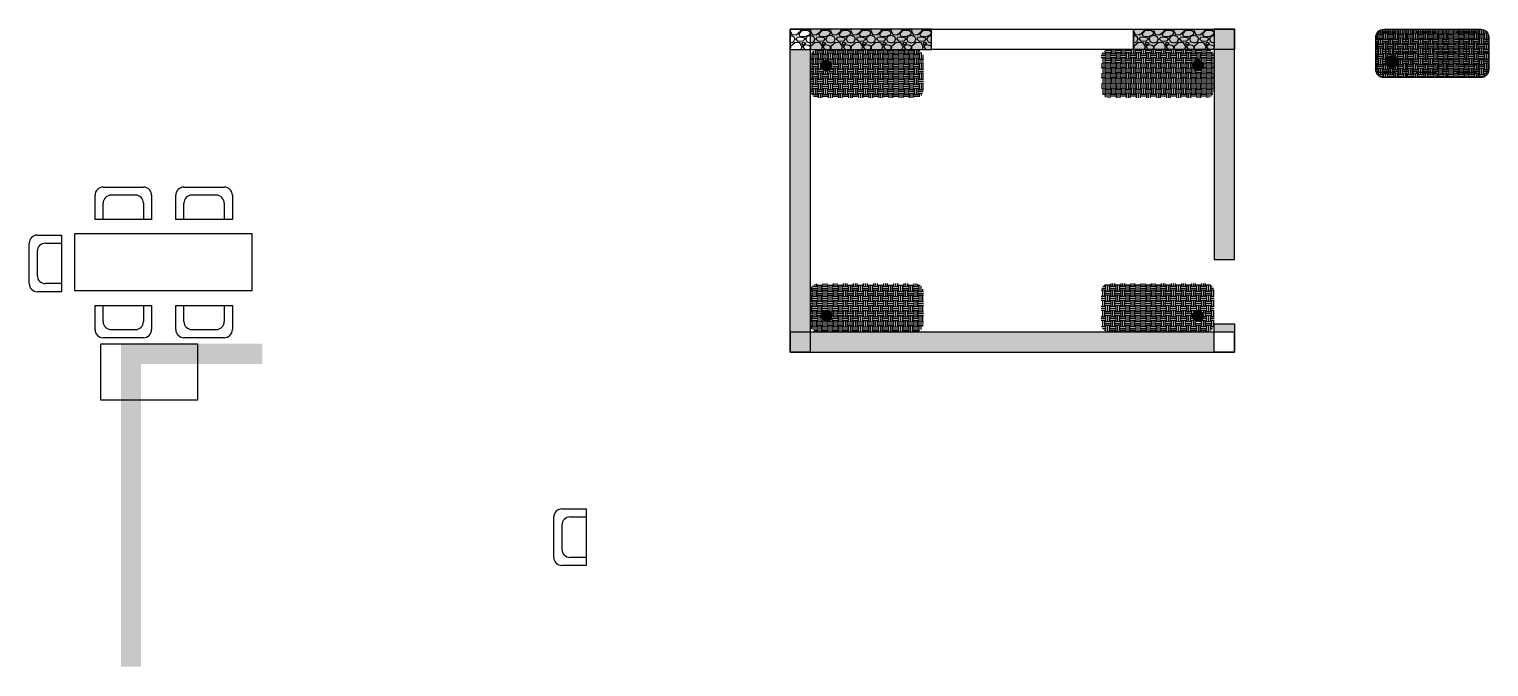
# Model space of a CAD drawing. Header units: centimetres. Extents: x -88 to 1718, y -338 to 452.
import ezdxf

# ---------------------------------------------------------------- set-up
doc = ezdxf.new("R2010")
doc.units = ezdxf.units.CM
doc.header["$MEASUREMENT"] = 0
pattern_1 = [(228.012788, (829.22, 390.5), (-8, -9), [0.134536, -13.319088]), (184.969741, (829.13, 390.4), (12, 1), [0.230868, -22.8559248]), (132.510447, (828.9, 390.38), (10, -11), [0.162788, -16.1160326]), (267.273689, (828.51, 390.13), (1, 20), [0.210238, -20.813558]), (292.833654, (828.5, 389.92), (-5, 12), [0.206155, -20.4093731]), (357.273689, (828.58, 389.73), (-20, 1), [0.210238, -20.813558]), (37.6942405, (828.79, 389.72), (-13, -10), [0.278029, -27.5248485]), (72.2553284, (829.01, 389.89), (7, 22), [0.262488, -25.9863215]), (121.429566, (829.09, 390.14), (-8, 13), [0.21095, -20.8840731]), (175.236358, (828.98, 390.32), (11, -1), [0.240832, -11.8007626]), (222.397438, (828.74, 390.34), (-12, -11), [0.311448, -30.833375]), (138.814075, (829.5, 390.12), (-7, 6), [0.106301, -10.5238448]), (171.469234, (829.42, 390.19), (13, -2), [0.202237, -20.0215114]), (225, (829.22, 390.22), (-1e-16, -1), [0.141421, -1.2727926]), (203.19859, (829.15, 390.34), (5, 2), [0.076158, -7.5396151]), (291.80141, (829.08, 390.31), (-1, 3), [0.107703, -5.2774618]), (30.963757, (829.12, 390.21), (3, 2), [0.174929, -5.6560229]), (161.56505, (829.27, 390.3), (2, -1), [0.126491, -3.0357867]), (16.38954, (828.5, 390.31), (10, 3), [0.1772, -17.5428451]), (70.346176, (828.67, 390.36), (-4, -11), [0.148661, -14.7174077]), (293.19859, (829.27, 390.5), (-2, 5), [0.152315, -7.4634581]), (343.61046, (829.33, 390.36), (-10, 3), [0.1772, -17.5428451]), (339.443955, (828.5, 389.69), (-5, 2), [0.17088, -8.3731237]), (294.77514, (828.66, 389.63), (-5, 11), [0.143178, -14.174643]), (66.80141, (829.28, 389.5), (2, 5), [0.152315, -7.4634581]), (17.354025, (829.34, 389.64), (-13, -4), [0.167631, -16.5954236]), (69.443955, (828.79, 389.5), (-2, -5), [0.08544, -8.4585637]), (101.309932, (829.22, 389.5), (-1, 4), [0.05099, -5.0480295]), (165.963757, (829.21, 389.55), (3, -1), [0.206155, -3.9169506]), (186.009006, (829.01, 389.6), (10, 1), [0.19105, -18.9139232]), (303.690068, (829.12, 390.12), (-1, 2), [0.144222, -3.4613293]), (353.1572266, (829.2, 390), (17, -2), [0.251794, -24.9275626]), (60.945396, (829.45, 389.97), (-4, -7), [0.102956, -10.1926741]), (90, (829.5, 390.06), (-1, 1), [0.06, -0.94]), (120.256437, (828.99, 389.63), (4, -7), [0.138924, -13.75352]), (48.012788, (828.92, 389.75), (8, 9), [0.269072, -13.184552]), (0, (829.1, 389.95), (1, 1), [0.26, -0.74]), (325.304846, (829.36, 389.95), (10, -7), [0.158114, -15.6532743]), (254.054604, (829.49, 389.86), (-1, -4), [0.145602, -7.1345079]), (207.6459754, (829.45, 389.72), (-19, -10), [0.237065, -23.4694742]), (175.426079, (829.24, 389.61), (-13, 1), [0.250799, -24.8290734])]
pattern_2 = [(228.0127875, (0.72, 1), (-8, -9), [0.134536, -13.31908805]), (184.9697407, (0.63, 0.9), (12, 1), [0.230868, -22.85592476]), (132.510447, (0.4, 0.88), (10, -11), [0.162788, -16.1160326]), (267.273689, (0.01, 0.63), (1, 20), [0.210238, -20.81355804]), (292.833654, (0, 0.42), (-5, 12), [0.206155, -20.4093731]), (357.273689, (0.08, 0.23), (-20, 1), [0.210238, -20.81355804]), (37.6942405, (0.29, 0.22), (-13, -10), [0.278029, -27.52484855]), (72.2553284, (0.51, 0.39), (7, 22), [0.262488, -25.9863215]), (121.4295656, (0.59, 0.64), (-8, 13), [0.21095, -20.8840731]), (175.236358, (0.48, 0.82), (11, -1), [0.240832, -11.8007626]), (222.3974378, (0.24, 0.84), (-12, -11), [0.311448, -30.833375]), (138.814075, (1, 0.62), (-7, 6), [0.106301, -10.5238448]), (171.4692344, (0.92, 0.69), (13, -2), [0.202237, -20.0215114]), (225, (0.72, 0.72), (-1e-16, -1), [0.141421, -1.27279256]), (203.198591, (0.65, 0.84), (5, 2), [0.076158, -7.5396151]), (291.80141, (0.58, 0.81), (-1, 3), [0.107703, -5.2774618]), (30.963757, (0.62, 0.71), (3, 2), [0.174929, -5.6560229]), (161.56505, (0.77, 0.8), (2, -1), [0.126491, -3.03578666]), (16.3895403, (0, 0.81), (10, 3), [0.1772, -17.54284515]), (70.346176, (0.17, 0.86), (-4, -11), [0.148661, -14.71740775]), (293.198591, (0.77, 1), (-2, 5), [0.152315, -7.4634581]), (343.6104597, (0.83, 0.86), (-10, 3), [0.1772, -17.54284515]), (339.443955, (0, 0.19), (-5, 2), [0.17088, -8.37312375]), (294.7751406, (0.16, 0.13), (-5, 11), [0.143178, -14.17464306]), (66.801409, (0.78, 0), (2, 5), [0.152315, -7.4634581]), (17.3540246, (0.84, 0.14), (-13, -4), [0.167631, -16.5954236]), (69.443955, (0.29, 0), (-2, -5), [0.08544, -8.45856375]), (101.309932, (0.72, 0), (-1, 4), [0.05099, -5.0480295]), (165.963757, (0.71, 0.05), (3, -1), [0.206155, -3.9169506]), (186.009006, (0.51, 0.1), (10, 1), [0.19105, -18.9139232]), (303.690068, (0.62, 0.62), (-1, 2), [0.144222, -3.4613293]), (353.1572266, (0.7, 0.5), (17, -2), [0.251794, -24.9275626]), (60.945396, (0.95, 0.47), (-4, -7), [0.102956, -10.19267414]), (90, (1, 0.56), (-1, 1), [0.06, -0.94]), (120.256437, (0.49, 0.13), (4, -7), [0.138924, -13.75352]), (48.0127875, (0.42, 0.25), (8, 9), [0.269072, -13.18455205]), (0, (0.6, 0.45), (1, 1), [0.26, -0.74]), (325.3048465, (0.86, 0.45), (10, -7), [0.158114, -15.6532743]), (254.054604, (0.99, 0.36), (-1, -4), [0.145602, -7.1345079]), (207.6459754, (0.95, 0.22), (-19, -10), [0.237065, -23.4694742]), (175.4260787, (0.74, 0.11), (-13, 1), [0.250799, -24.8290734])]
pattern_3 = [(228.0128, (846.5, 414.5), (-200, -225), [3.3634, -332.9772]), (184.96974, (844.25, 412), (300, 25), [5.7717, -571.3981]), (132.51045, (838.5, 411.5), (250, -275), [4.0697, -402.9008]), (267.27369, (828.75, 405.25), (25, 500), [5.25595, -520.33895]), (292.83365, (828.5, 400), (-125, 300), [5.1539, -510.23433]), (357.27369, (830.5, 395.25), (-500, 25), [5.25595, -520.33895]), (37.69424, (835.75, 395), (-325, -250), [6.95072, -688.1212]), (72.25533, (841.25, 399.25), (175, 550), [6.5622, -649.65804]), (121.42957, (843.25, 405.5), (-200, 325), [5.27375, -522.10183]), (175.23636, (840.5, 410), (275, -25), [6.0208, -295.01906]), (222.39744, (834.5, 410.5), (-300, -275), [7.7862, -770.83438]), (138.81407, (853.5, 405), (-175, 150), [2.6575, -263.0961]), (171.46923, (851.5, 406.75), (325, -50), [5.0559, -500.5378]), (225, (846.5, 407.5), (-3e-15, -25), [3.5355, -31.8198]), (203.1986, (844.75, 410.5), (125, 50), [1.90395, -188.4904]), (291.8014, (843, 409.75), (-25, 75), [2.6926, -131.93655]), (30.96376, (844, 407.25), (75, 50), [4.3732, -141.4006]), (161.565, (847.75, 409.5), (50, -25), [3.1623, -75.8947]), (16.38954, (828.5, 409.75), (250, 75), [4.43, -438.57113]), (70.34618, (832.75, 411), (-100, -275), [3.7165, -367.9352]), (293.1986, (847.75, 414.5), (-50, 125), [3.8079, -186.58645]), (343.61046, (849.25, 411), (-250, 75), [4.43, -438.57113]), (339.44395, (828.5, 394.25), (-125, 50), [4.272, -209.3281]), (294.77514, (832.5, 392.75), (-125, 275), [3.57945, -354.3661]), (66.8014, (848, 389.5), (50, 125), [3.8079, -186.58645]), (17.35402, (849.5, 393), (-325, -100), [4.1908, -414.8856]), (69.44395, (835.75, 389.5), (-50, -125), [2.136, -211.4641]), (101.3099, (846.5, 389.5), (-25, 100), [1.27475, -126.2007]), (165.9638, (846.25, 390.75), (75, -25), [5.1539, -97.9238]), (186.009, (841.25, 392), (250, 25), [4.77625, -472.8481]), (303.6901, (844, 405), (-25, 50), [3.60555, -86.5332]), (353.15723, (846, 402), (425, -50), [6.29485, -623.18907]), (60.9454, (852.25, 401.25), (-100, -175), [2.5739, -254.81685]), (90, (853.5, 403.5), (-25, 25), [1.5, -23.5]), (120.25644, (840.75, 392.75), (100, -175), [3.4731, -343.838]), (48.0128, (839, 395.75), (200, 225), [6.7268, -329.6138]), (0, (843.5, 400.75), (25, 25), [6.5, -18.5]), (325.30485, (850, 400.75), (250, -175), [3.95285, -391.33186]), (254.0546, (853.25, 398.5), (-25, -100), [3.64005, -178.3627]), (207.64598, (852.25, 395), (-475, -250), [5.9266, -586.73685]), (175.42608, (847, 392.25), (-325, 25), [6.26997, -620.72684])]

# ---------------------------------------------------------------- blocks, each defined once
blk = doc.blocks.new('*U2')
h = blk.add_hatch()
h.set_pattern_fill('EARTH', color=256, scale=25)
h.set_pattern_definition([(0, (-750, -2.5), (6.25, 6.25), [6.25, -6.25]), (0, (-750, -0.156), (6.25, 6.25), [6.25, -6.25]), (0, (-750, 2.1875), (6.25, 6.25), [6.25, -6.25]), (90, (-749.219, 2.969), (-6.25, 6.25), [6.25, -6.25]), (90, (-746.875, 2.969), (-6.25, 6.25), [6.25, -6.25]), (90, (-744.531, 2.969), (-6.25, 6.25), [6.25, -6.25])])
h.paths.add_polyline_path([(140, 50, 0.414214), (130, 60), (10, 60, 0.414214), (0, 50), (0, 10, 0.414214), (10, 0), (130, 0, 0.414214), (140, 10)])
h.paths.add_polyline_path([(27.5, 20, -1), (12.5, 20, -1)], flags=16)
h.paths.add_polyline_path([(22.5, 20, -1), (17.5, 20, -1)], flags=0)
h = blk.add_hatch(color=256)
h.dxf.hatch_style = 1
h.set_gradient(color1=(0, 0, 255), color2=(255, 255, 0), name='SPHERICAL')
h.paths.add_polyline_path([(12.5, 20, 1), (27.5, 20, 1)])
h.paths.add_polyline_path([(22.5, 20, -1), (17.5, 20, -1)], flags=16)
h = blk.add_hatch()
h.set_pattern_fill('ANSI32', color=256)
h.paths.add_polyline_path([(22.5, 20, 1), (17.5, 20, 1)])
blk.add_circle((20, 20), 2.5)
blk = doc.blocks.new('*U16')
for p, q in [((35.5, 128), (85.5, 128)), ((135.5, 128), (185.5, 128)), ((25.5, 88), (25.5, 118)), ((75.5, 118), (45.5, 118)), ((95.5, 118), (95.5, 88)), ((125.5, 88), (125.5, 118)), ((175.5, 118), (145.5, 118)), ((195.5, 118), (195.5, 88)), ((35.5, 88), (35.5, 108)), ((85.5, 108), (85.5, 88)), ((135.5, 88), (135.5, 108)), ((185.5, 108), (185.5, 88)), ((95.5, 88), (25.5, 88)), ((195.5, 88), (125.5, 88)), ((-56, 8.5), (-56, 58.5)), ((-46, 68.5), (-16, 68.5)), ((-36, 58.5), (-16, 58.5)), ((-16, 68.5), (-16, -1.5)), ((-46, 48.5), (-46, 18.5)), ((-16, 8.5), (-36, 8.5)), ((-16, -1.5), (-46, -1.5)), ((25.5, -18.5), (95.5, -18.5)), ((25.5, -48.5), (25.5, -18.5)), ((35.5, -38.5), (35.5, -18.5)), ((85.5, -18.5), (85.5, -38.5)), ((95.5, -18.5), (95.5, -48.5)), ((125.5, -18.5), (195.5, -18.5)), ((125.5, -48.5), (125.5, -18.5)), ((135.5, -38.5), (135.5, -18.5)), ((185.5, -18.5), (185.5, -38.5)), ((195.5, -18.5), (195.5, -48.5)), ((45.5, -48.5), (75.5, -48.5)), ((145.5, -48.5), (175.5, -48.5)), ((85.5, -58.5), (35.5, -58.5)), ((185.5, -58.5), (135.5, -58.5)), ((603.5, -270.5), (633.5, -270.5)), ((633.5, -270.5), (633.5, -340.5)), ((593.5, -330.5), (593.5, -280.5)), ((613.5, -280.5), (633.5, -280.5)), ((603.5, -290.5), (603.5, -320.5)), ((633.5, -340.5), (603.5, -340.5)), ((633.5, -330.5), (613.5, -330.5))]:
    blk.add_line(p, q)
blk.add_lwpolyline([(0, 0), (220, 0), (220, 70), (0, 70)], close=True)
for centre, start, end in [((35.5, 118), 90, 180), ((85.5, 118), 0, 90), ((135.5, 118), 90, 180), ((185.5, 118), 0, 90), ((45.5, 108), 90, 180), ((75.5, 108), 0, 90), ((145.5, 108), 90, 180), ((175.5, 108), 0, 90), ((-46, 58.5), 90, 180), ((-36, 48.5), 90, 180), ((-36, 18.5), 180, 270), ((-46, 8.5), 180, 270), ((35.5, -48.5), 180, 270), ((45.5, -38.5), 180, 270), ((75.5, -38.5), 270, 0), ((85.5, -48.5), 270, 0), ((135.5, -48.5), 180, 270), ((145.5, -38.5), 180, 270), ((175.5, -38.5), 270, 0), ((185.5, -48.5), 270, 0), ((603.5, -280.5), 90, 180), ((613.5, -290.5), 90, 180), ((613.5, -320.5), 180, 270), ((603.5, -330.5), 180, 270)]:
    blk.add_arc(centre, 10, start, end)

msp = doc.modelspace()

# ---------------------------------------------------------------- hatches: boundary and pattern name
h = msp.add_hatch()
h.set_pattern_fill('GRAVEL', color=256)
h.set_pattern_definition(pattern_1)
h.paths.add_polyline_path([(1028.5, 427), (1028.5, 452), (878.5, 452), (878.5, 427)])
h.paths.add_polyline_path([(853.5, 77), (878.5, 77), (878.5, 427), (853.5, 427)])
h.paths.add_polyline_path([(1278.5, 452), (1278.5, 427), (1378.5, 427), (1378.5, 452)])
h.paths.add_polyline_path([(1403.5, 452), (1378.5, 452), (1378.5, 167), (1403.5, 167)])
h = msp.add_hatch()
h.set_pattern_fill('GRAVEL', color=256)
h.set_pattern_definition(pattern_1)
h.paths.add_polyline_path([(853.5, 452), (853.5, 427), (878.5, 427), (878.5, 452)], flags=17)
h.paths.add_polyline_path([(878.5, 452), (853.5, 452), (853.5, 52), (878.5, 52)])
h.paths.add_polyline_path([(853.5, 77), (853.5, 52), (1378.5, 52), (1378.5, 77)])
h.paths.add_polyline_path([(1403.5, 52), (1403.5, 77), (1378.5, 77), (1378.5, 52)], flags=17)
h.paths.add_polyline_path([(1378.5, 87), (1378.5, 52), (1403.5, 52), (1403.5, 87)])
h.paths.add_polyline_path([(1403.5, 427), (1378.5, 427), (1378.5, 167), (1403.5, 167)])
h.paths.add_polyline_path([(1403.5, 452), (1378.5, 452), (1378.5, 427), (1403.5, 427)], flags=17)
h.paths.add_polyline_path([(1278.5, 452), (1278.5, 427), (1403.5, 427), (1403.5, 452)])
h = msp.add_hatch()
h.set_pattern_fill('GRAVEL', color=256, scale=25)
h.set_pattern_definition(pattern_3)
h.paths.add_polyline_path([(878.5, 452), (853.5, 452), (853.5, 427), (878.5, 427)])
h = msp.add_hatch()
h.set_pattern_fill('GRAVEL', color=256, scale=25)
h.set_pattern_definition(pattern_3)
h.paths.add_polyline_path([(878.5, 452), (878.5, 427), (1028.5, 427), (1028.5, 452)])
h = msp.add_hatch()
h.set_pattern_fill('GRAVEL', color=256)
h.set_pattern_definition(pattern_1)
h.paths.add_polyline_path([(878.5, 452), (878.5, 427), (1028.5, 427), (1028.5, 452)])
h = msp.add_hatch()
h.set_pattern_fill('GRAVEL', color=256, scale=25)
h.set_pattern_definition(pattern_3)
h.paths.add_polyline_path([(1278.5, 452), (1278.5, 427), (1378.5, 427), (1378.5, 452)])
h = msp.add_hatch()
h.set_pattern_fill('GRAVEL', color=256)
h.set_pattern_definition(pattern_2)
h.paths.add_polyline_path([(1378.5, 167), (1403.5, 167), (1403.5, 452), (1378.5, 452)])
h = msp.add_hatch()
h.set_pattern_fill('EARTH', color=256)
h.set_pattern_definition([(0, (828.5, 389.5), (0.25, 0.25), [0.25, -0.25]), (0, (828.5, 389.59375), (0.25, 0.25), [0.25, -0.25]), (0, (828.5, 389.6875), (0.25, 0.25), [0.25, -0.25]), (90, (828.53125, 389.71875), (-0.25, 0.25), [0.25, -0.25]), (90, (828.625, 389.71875), (-0.25, 0.25), [0.25, -0.25]), (90, (828.71875, 389.71875), (-0.25, 0.25), [0.25, -0.25])])
h.paths.add_polyline_path([(1588.5, 452, 0.414214), (1578.5, 442), (1578.5, 402, 0.414214), (1588.5, 392), (1708.5, 392, 0.414214), (1718.5, 402), (1718.5, 442, 0.414214), (1708.5, 452)])
h.paths.add_polyline_path([(1606, 412, -1), (1591, 412, -1)], flags=16)
h = msp.add_hatch()
h.set_pattern_fill('EARTH', color=256, scale=100)
h.set_pattern_definition([(0, (828.5, 389.5), (25, 25), [25, -25]), (0, (828.5, 398.875), (25, 25), [25, -25]), (0, (828.5, 408.25), (25, 25), [25, -25]), (90, (831.625, 411.375), (-25, 25), [25, -25]), (90, (841, 411.375), (-25, 25), [25, -25]), (90, (850.375, 411.375), (-25, 25), [25, -25])])
h.paths.add_polyline_path([(1588.5, 452, 0.414214), (1578.5, 442), (1578.5, 402, 0.414214), (1588.5, 392), (1708.5, 392, 0.414214), (1718.5, 402), (1718.5, 442, 0.414214), (1708.5, 452)])
h.paths.add_polyline_path([(1606, 412, -1), (1591, 412, -1)], flags=16)
h = msp.add_hatch()
h.set_pattern_fill('GRAVEL', color=256)
h.set_pattern_definition(pattern_2)
h.paths.add_polyline_path([(853.5, 52), (878.5, 52), (878.5, 427), (853.5, 427)])
h = msp.add_hatch()
h.set_pattern_fill('GRAVEL', color=256)
h.set_pattern_definition(pattern_2)
h.paths.add_polyline_path([(853.5, 52), (878.5, 52), (878.5, 427), (853.5, 427)])
h = msp.add_hatch()
h.set_pattern_fill('GRAVEL', color=256, scale=25)
h.set_pattern_definition(pattern_3)
h.paths.add_polyline_path([(878.5, 427), (853.5, 427), (853.5, 77), (878.5, 77)])
h.paths.add_polyline_path([(1403.5, 427), (1378.5, 427), (1378.5, 167), (1403.5, 167)])
h.paths.add_polyline_path([(853.5, 77), (853.5, 52), (878.5, 52), (878.5, 77)], flags=16)
h.paths.add_polyline_path([(853.5, 77), (853.5, 52), (1378.5, 52), (1378.5, 77)], flags=17)
h.paths.add_polyline_path([(853.5, 77), (853.5, 52), (1403.5, 52), (1403.5, 77)])
h.paths.add_polyline_path([(1378.5, 87), (1378.5, 52), (1403.5, 52), (1403.5, 87)])
h = msp.add_hatch()
h.set_pattern_fill('GRAVEL', color=256)
h.set_pattern_definition(pattern_2)
h.paths.add_polyline_path([(200, 62.5), (50, 62.5), (50, 37.5), (200, 37.5)])
h.paths.add_polyline_path([(50, 62.5), (25, 62.5), (25, 37.5), (50, 37.5)])
h.paths.add_polyline_path([(50, 37.5), (25, 37.5), (25, -337.5), (50, -337.5)])

# ---------------------------------------------------------------- linework, layer by layer
for points in [[(853.5, 427), (1028.5, 427), (1028.5, 452), (853.5, 452)], [(853.5, 452), (878.5, 452), (878.5, 52), (853.5, 52)], [(1028.5, 452), (1278.5, 452), (1278.5, 427), (1028.5, 427)], [(1278.5, 452), (1403.5, 452), (1403.5, 427), (1278.5, 427)], [(1403.5, 452), (1378.5, 452), (1378.5, 167), (1403.5, 167)], [(853.5, 52), (1403.5, 52), (1403.5, 77), (853.5, 77)], [(1403.5, 52), (1378.5, 52), (1378.5, 87), (1403.5, 87)], [(0, 62.5), (120, 62.5), (120, -7.5), (0, -7.5)]]:
    msp.add_lwpolyline(points, close=True)
msp.add_lwpolyline([(1588.5, 452), (1708.5, 452, -0.414214), (1718.5, 442), (1718.5, 402, -0.414214), (1708.5, 392), (1588.5, 392, -0.414214), (1578.5, 402), (1578.5, 442, -0.414214)], format="xyb", close=True)
msp.add_circle((1598.5, 412), 7.5)

# ---------------------------------------------------------------- block references
for name, p in [('*U2', (1578.5, 392)), ('*U16', (-32.5, 128.5)), ('*U2', (878.5, 77))]:
    msp.add_blockref(name, p)
at = {"yscale": -1}
msp.add_blockref('*U2', (878.5, 427), dxfattribs=at)
at = {"xscale": -1, "yscale": -1}
msp.add_blockref('*U2', (1378.5, 427), dxfattribs=at)
at = {"xscale": -1}
msp.add_blockref('*U2', (1378.5, 77), dxfattribs=at)

doc.saveas('drawing.dxf')
